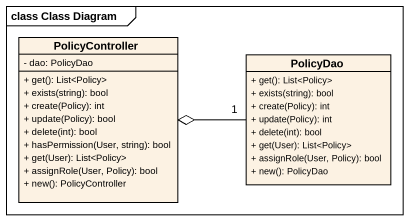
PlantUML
@startuml
mainframe class Class Diagram
hide circle
hide empty members
skinparam classAttributeIconSize 0
class PolicyController {
  - dao: PolicyDao
  + get(): List<Policy>
  + exists(string): bool
  + create(Policy): int
  + update(Policy): bool
  + delete(int): bool
  + hasPermission(User, string): bool
  + get(User): List<Policy>
  + assignRole(User, Policy): bool
  + new(): PolicyController
}
class PolicyDao {
  + get(): List<Policy>
  + exists(string): bool
  + create(Policy): int
  + update(Policy): int
  + delete(int): bool
  + get(User): List<Policy>
  + assignRole(User, Policy): bool
  + new(): PolicyDao
}
PolicyDao "1" -left-o PolicyController
@enduml
